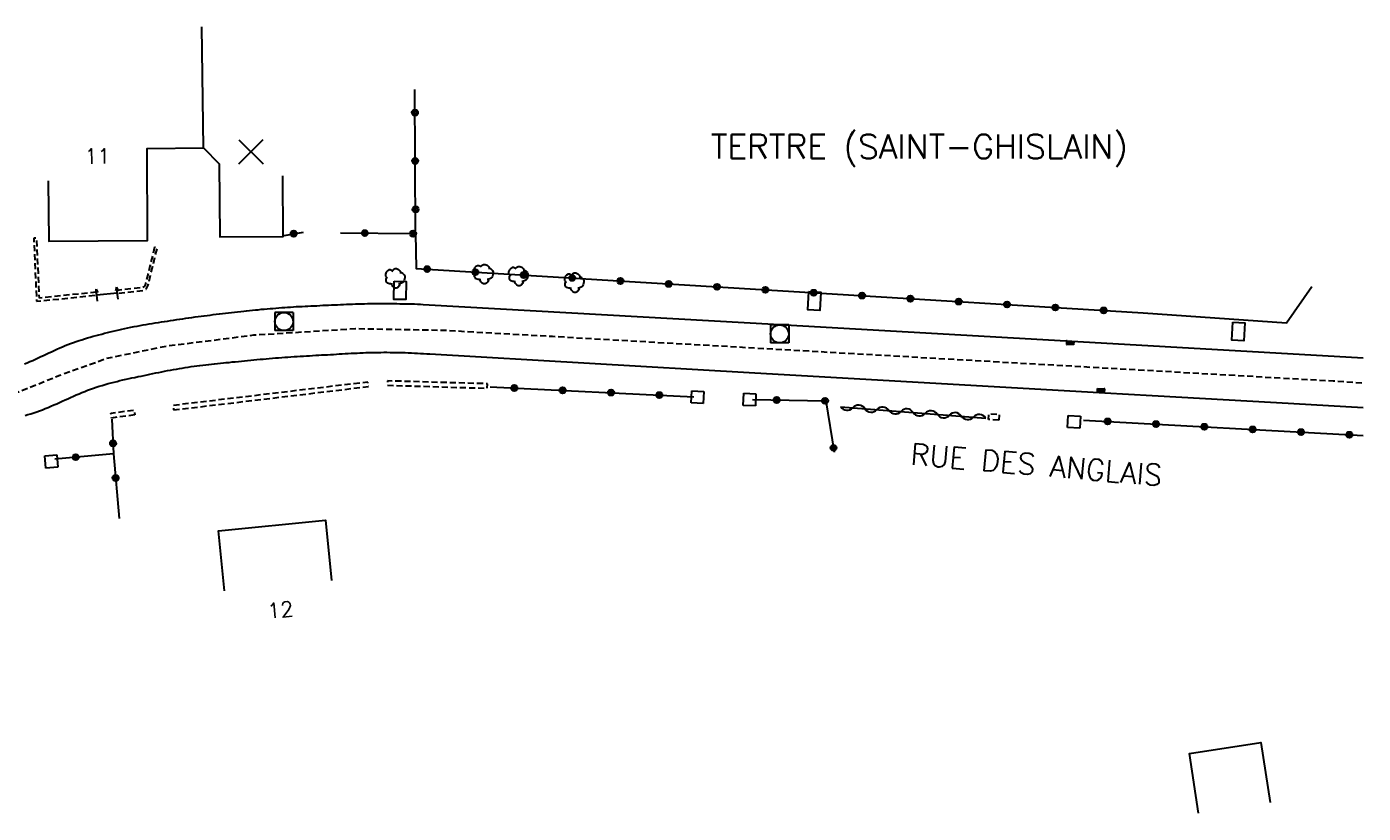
# Model space of a CAD drawing. Header units: millimetres. Extents: x 107000 to 108000, y 126999 to 128000.
# Drawn here: x 107889.6 to 108000, y 127458.3 to 127523.2 of the extents above; entities that cross this region are included whole.
import ezdxf
from ezdxf.enums import TextEntityAlignment as Align

# ---------------------------------------------------------------- set-up
doc = ezdxf.new("R2010")
doc.units = ezdxf.units.MM
doc.linetypes.add('DASHED', pattern=[0.75, 0.5, -0.25])
doc.layers.get('0').update_dxf_attribs({"linetype": 'CONTINUOUS'})
for name, color, linetype in [('W0001', 6, 'DASHED'), ('W0008', 7, 'CONTINUOUS'), ('W0100', 7, 'CONTINUOUS'), ('W0105', 7, 'CONTINUOUS'), ('W0112', 1, 'DASHED'), ('W0300', 7, 'CONTINUOUS'), ('W0302', 3, 'CONTINUOUS'), ('W0310', 3, 'CONTINUOUS'), ('W0322', 7, 'CONTINUOUS'), ('W0400', 7, 'CONTINUOUS'), ('W0420', 7, 'CONTINUOUS'), ('W0980', 7, 'CONTINUOUS'), ('W0989', 7, 'CONTINUOUS'), ('W0991', 7, 'CONTINUOUS'), ('W1102', 7, 'CONTINUOUS'), ('W1471', 7, 'CONTINUOUS')]:
    doc.layers.add(name, color=color, linetype=linetype)
doc.styles.get("Standard").update_dxf_attribs({"font": 'romans.shx', "width": 0.85})

# ---------------------------------------------------------------- blocks, each defined once
blk = doc.blocks.new('t322o')
at = {"color": 0, "linetype": 'Continuous'}
for radius in [0.25, 0.15]:
    blk.add_circle((0, 0), radius, dxfattribs=at)
blk = doc.blocks.new('t310o')
at = {"color": 0, "linetype": 'Continuous'}
for centre, start, end in [((-0.5, 0.38), 216.8699, 323.1304), ((0.5, -0.37), 36.8699, 143.1303)]:
    blk.add_arc(centre, 0.625, start, end, dxfattribs=at)
blk = doc.blocks.new('t991o')
at = {"color": 0, "linetype": 'Continuous'}
for p, q in [((-1, 1), (1, -1)), ((-1, -1), (1, 1))]:
    blk.add_line(p, q, dxfattribs=at)
blk = doc.blocks.new('T420')
for p, q in [((0.75, 0.75), (-0.75, 0.75)), ((-0.75, 0.75), (-0.75, -0.75)), ((0.75, 0.75), (0.75, -0.75)), ((0.75, -0.75), (-0.75, -0.75))]:
    blk.add_line(p, q)
blk.add_ellipse((0, 0), major_axis=(-0.53, 0.53), ratio=1, start_param=3.926991, end_param=10.210176)
blk = doc.blocks.new('t112o')
at = {"color": 0, "linetype": 'Continuous'}
for p, q in [((-0.5, 0.5), (0.5, 0.5)), ((-0.5, -0.5), (-0.5, 0.5)), ((0.5, 0.5), (0.5, -0.5)), ((0.5, -0.5), (-0.5, -0.5))]:
    blk.add_line(p, q, dxfattribs=at)
blk = doc.blocks.new('t105o')
for p, q in [((-0.5, 0), (0.5, 0)), ((0.5, 0), (0.2, 0.1)), ((0.5, 0), (0.2, -0.1))]:
    blk.add_line(p, q)
blk = doc.blocks.new('T1471')
at = {"color": 0, "linetype": 'Continuous', "flags": 128}
blk.add_lwpolyline([(-0.75, -0.5), (-0.75, 0.5), (0.75, 0.5), (0.75, -0.5), (-0.75, -0.5)], dxfattribs=at)
blk = doc.blocks.new('T300')
for p, q in [((-0.8, 0.51), (-0.86, 0.34)), ((-0.86, 0.34), (-0.86, 0.17)), ((-0.86, 0.17), (-0.74, 0.06)), ((-0.69, 0.63), (-0.8, 0.51)), ((-0.8, -0.06), (-0.74, 0.06)), ((-0.74, 0.06), (-0.69, 0.11)), ((-0.57, 0.69), (-0.69, 0.63)), ((-0.46, 0.69), (-0.57, 0.69)), ((-0.29, 0.63), (-0.46, 0.69)), ((-0.29, 0.63), (-0.17, 0.74)), ((-0.23, 0.57), (-0.29, 0.63)), ((-0.17, 0.74), (-0.06, 0.8)), ((-0.06, 0.8), (0.06, 0.8)), ((0.06, 0.8), (0.23, 0.74)), ((0.23, 0.74), (0.34, 0.63)), ((0.34, 0.63), (0.4, 0.51)), ((0.46, 0.46), (0.34, 0.46)), ((0.4, 0.51), (0.4, 0.46)), ((0.57, 0.4), (0.46, 0.46)), ((0.57, 0.4), (0.69, 0.29)), ((0.69, 0.29), (0.74, 0.17)), ((0.74, 0.06), (0.69, -0.17)), ((0.74, 0.17), (0.74, 0.06)), ((-0.8, -0.17), (-0.8, -0.06)), ((-0.8, -0.23), (-0.8, -0.17)), ((-0.74, -0.34), (-0.8, -0.23)), ((-0.69, -0.4), (-0.74, -0.34)), ((-0.51, -0.46), (-0.69, -0.4)), ((-0.4, -0.46), (-0.51, -0.46)), ((-0.4, -0.46), (-0.34, -0.46)), ((-0.34, -0.46), (-0.34, -0.4)), ((-0.34, -0.51), (-0.34, -0.46)), ((-0.29, -0.63), (-0.34, -0.51)), ((-0.17, -0.74), (-0.29, -0.63)), ((-0.06, -0.8), (-0.17, -0.74)), ((0.06, -0.8), (-0.06, -0.8)), ((0.17, -0.74), (0.06, -0.8)), ((0.23, -0.69), (0.17, -0.74)), ((0.29, -0.46), (0.23, -0.46)), ((0.29, -0.63), (0.23, -0.69)), ((0.46, -0.4), (0.29, -0.46)), ((0.34, -0.51), (0.29, -0.63)), ((0.34, -0.51), (0.34, -0.46)), ((0.57, -0.34), (0.46, -0.4)), ((0.63, -0.29), (0.57, -0.34)), ((0.69, -0.17), (0.63, -0.29))]:
    blk.add_line(p, q)
blk = doc.blocks.new('T400')
for p, q in [((-0.15, 0.3), (0.15, 0.3)), ((-0.15, -0.25), (-0.15, 0.3)), ((-0.15, 0.15), (0.15, 0.15)), ((-0.15, 0), (0.15, 0)), ((0.15, 0.3), (0.15, -0.25)), ((-0.15, -0.15), (0.15, -0.15)), ((-0.15, -0.25), (-0.15, -0.3)), ((-0.15, -0.3), (0.15, -0.3)), ((0.15, -0.3), (0.15, -0.25))]:
    blk.add_line(p, q)

msp = doc.modelspace()

# ---------------------------------------------------------------- linework, layer by layer
at = {"layer": 'W0001', "flags": 128}
msp.add_lwpolyline([(107772.31, 127511.27), (107780.36, 127507.08), (107785.39, 127505.24), (107789.32, 127504.64), (107810.98, 127502.4), (107815.82, 127502.03), (107819.73, 127501.99), (107826.04, 127502.98), (107827.23, 127501.46), (107831.88, 127497.53), (107838.02, 127494.41), (107843.41, 127492.38), (107849.71, 127490.59), (107855.22, 127490), (107862.47, 127490.29), (107881.91, 127491.94), (107885.53, 127492.29), (107888.76, 127493.01), (107892.31, 127494.44), (107896.2, 127495.84), (107901.11, 127496.85), (107908.35, 127497.76), (107916.75, 127498.29), (107924.01, 127498.16), (107933.01, 127497.65), (107997.5, 127493.97), (108000, 127493.81)], dxfattribs=at)
at = {"layer": 'W0008', "flags": 128}
for points in [[(107889.39, 127495.37), (107889.62, 127495.47), (107889.84, 127495.56), (107890.07, 127495.66), (107890.29, 127495.76), (107890.51, 127495.86), (107890.74, 127495.97), (107890.96, 127496.07), (107891.18, 127496.18), (107891.4, 127496.28), (107891.62, 127496.38), (107891.85, 127496.49), (107892.07, 127496.59), (107892.3, 127496.69), (107892.52, 127496.78), (107892.75, 127496.88), (107892.98, 127496.97), (107893.2, 127497.06), (107893.44, 127497.14), (107893.67, 127497.22), (107893.9, 127497.3), (107894.13, 127497.37), (107894.36, 127497.45), (107894.6, 127497.52), (107894.83, 127497.59), (107895.07, 127497.65), (107895.3, 127497.72), (107895.54, 127497.78), (107895.77, 127497.84), (107896.01, 127497.9), (107896.25, 127497.96), (107896.48, 127498.02), (107896.72, 127498.08), (107896.96, 127498.13), (107897.2, 127498.19), (107897.43, 127498.24), (107897.68, 127498.3), (107897.93, 127498.35), (107898.18, 127498.4), (107898.44, 127498.45), (107898.69, 127498.5), (107898.94, 127498.54), (107899.19, 127498.59), (107899.44, 127498.63), (107899.69, 127498.68), (107899.95, 127498.72), (107900.2, 127498.76), (107900.45, 127498.8), (107900.7, 127498.84), (107900.96, 127498.88), (107901.21, 127498.91), (107901.46, 127498.95), (107901.71, 127498.99), (107901.97, 127499.03), (107902.22, 127499.07), (107902.47, 127499.1), (107902.72, 127499.14), (107902.97, 127499.18), (107903.22, 127499.21), (107903.48, 127499.25), (107903.73, 127499.28), (107903.98, 127499.31), (107904.23, 127499.35), (107904.48, 127499.38), (107904.73, 127499.41), (107904.99, 127499.44), (107905.24, 127499.47), (107905.49, 127499.51), (107905.74, 127499.54), (107905.99, 127499.57), (107906.25, 127499.59), (107906.5, 127499.62), (107906.75, 127499.65), (107907, 127499.68), (107907.26, 127499.71), (107907.5, 127499.73), (107907.74, 127499.76), (107907.98, 127499.78), (107908.23, 127499.81), (107908.47, 127499.83), (107908.71, 127499.85), (107908.95, 127499.88), (107909.2, 127499.9), (107909.44, 127499.92), (107909.68, 127499.94), (107909.92, 127499.96), (107910.17, 127499.98), (107910.41, 127500), (107910.65, 127500.02), (107910.9, 127500.03), (107911.13, 127500.05), (107911.37, 127500.07), (107911.61, 127500.08), (107911.85, 127500.1), (107912.09, 127500.11), (107912.33, 127500.12), (107912.57, 127500.13), (107912.81, 127500.14), (107913.05, 127500.16), (107913.3, 127500.17), (107913.54, 127500.18), (107913.79, 127500.19), (107914.03, 127500.21), (107914.28, 127500.22), (107914.52, 127500.23), (107914.77, 127500.24), (107915.02, 127500.25), (107915.26, 127500.26), (107915.51, 127500.28), (107915.75, 127500.29), (107916, 127500.3), (107916.24, 127500.3), (107916.49, 127500.31), (107916.73, 127500.32), (107916.98, 127500.33), (107917.22, 127500.34), (107917.47, 127500.34), (107917.72, 127500.35), (107917.96, 127500.35), (107918.2, 127500.35), (107918.45, 127500.35), (107918.69, 127500.36), (107918.93, 127500.36), (107919.18, 127500.36), (107919.42, 127500.36), (107919.66, 127500.35), (107919.91, 127500.35), (107920.15, 127500.35), (107920.39, 127500.34), (107920.64, 127500.34), (107920.88, 127500.34), (107921.12, 127500.33), (107921.37, 127500.32), (107921.61, 127500.32), (107921.85, 127500.31), (107922.1, 127500.3), (107922.34, 127500.29), (107949.34, 127498.77), (107975.45, 127497.29), (108000, 127495.88)], [(107889.44, 127491.1), (107889.68, 127491.18), (107889.92, 127491.26), (107890.16, 127491.34), (107890.4, 127491.42), (107890.64, 127491.5), (107890.87, 127491.59), (107891.11, 127491.69), (107891.35, 127491.78), (107891.58, 127491.88), (107891.81, 127491.98), (107892.05, 127492.08), (107892.28, 127492.19), (107892.51, 127492.29), (107892.74, 127492.4), (107892.97, 127492.5), (107893.2, 127492.6), (107893.43, 127492.71), (107893.67, 127492.81), (107893.9, 127492.91), (107894.13, 127493.01), (107894.37, 127493.1), (107894.61, 127493.2), (107894.84, 127493.29), (107895.08, 127493.37), (107895.32, 127493.45), (107895.57, 127493.53), (107895.81, 127493.6), (107896.05, 127493.67), (107896.3, 127493.74), (107896.54, 127493.81), (107896.79, 127493.87), (107897.04, 127493.93), (107897.28, 127493.99), (107897.53, 127494.05), (107897.78, 127494.1), (107898.03, 127494.16), (107898.27, 127494.21), (107898.52, 127494.26), (107898.77, 127494.32), (107899.02, 127494.37), (107899.27, 127494.42), (107899.52, 127494.47), (107899.76, 127494.53), (107900, 127494.58), (107900.24, 127494.63), (107900.48, 127494.67), (107900.73, 127494.72), (107900.97, 127494.77), (107901.21, 127494.82), (107901.46, 127494.86), (107901.7, 127494.91), (107901.94, 127494.95), (107902.19, 127494.99), (107902.43, 127495.03), (107902.67, 127495.07), (107902.92, 127495.11), (107903.16, 127495.15), (107903.4, 127495.18), (107903.64, 127495.21), (107903.88, 127495.25), (107904.13, 127495.27), (107904.37, 127495.3), (107904.61, 127495.33), (107904.85, 127495.35), (107905.09, 127495.38), (107905.33, 127495.4), (107905.58, 127495.43), (107905.82, 127495.45), (107906.06, 127495.48), (107906.3, 127495.5), (107906.56, 127495.53), (107906.81, 127495.55), (107907.07, 127495.58), (107907.32, 127495.6), (107907.58, 127495.63), (107907.83, 127495.65), (107908.09, 127495.68), (107908.34, 127495.7), (107908.6, 127495.73), (107908.85, 127495.75), (107909.11, 127495.77), (107909.36, 127495.8), (107909.62, 127495.82), (107909.87, 127495.84), (107910.13, 127495.86), (107910.38, 127495.88), (107910.64, 127495.91), (107910.89, 127495.93), (107911.15, 127495.94), (107911.4, 127495.96), (107911.66, 127495.98), (107911.92, 127495.99), (107912.17, 127496.01), (107912.43, 127496.02), (107912.68, 127496.04), (107912.94, 127496.05), (107913.2, 127496.07), (107913.45, 127496.08), (107913.7, 127496.09), (107913.94, 127496.11), (107914.18, 127496.12), (107914.43, 127496.13), (107914.67, 127496.15), (107914.92, 127496.16), (107915.16, 127496.18), (107915.4, 127496.19), (107915.65, 127496.21), (107915.89, 127496.22), (107916.14, 127496.23), (107916.38, 127496.25), (107916.63, 127496.26), (107916.87, 127496.27), (107917.11, 127496.28), (107917.36, 127496.29), (107917.6, 127496.3), (107917.85, 127496.31), (107918.09, 127496.31), (107918.34, 127496.32), (107918.58, 127496.32), (107918.83, 127496.32), (107919.08, 127496.33), (107919.33, 127496.33), (107919.59, 127496.32), (107919.84, 127496.32), (107920.09, 127496.32), (107920.34, 127496.31), (107920.6, 127496.31), (107920.85, 127496.3), (107921.1, 127496.29), (107921.36, 127496.28), (107921.61, 127496.27), (107921.86, 127496.26), (107922.11, 127496.24), (107922.37, 127496.23), (107922.62, 127496.21), (107922.87, 127496.19), (107949.25, 127494.65), (107978.66, 127492.99), (107982.55, 127492.77), (107992.82, 127492.18), (108000, 127491.77)]]:
    msp.add_lwpolyline(points, dxfattribs=at)
at = {"layer": 'W0100', "flags": 128}
for points in [[(107891.36, 127510.5), (107891.4, 127505.5), (107899.55, 127505.57), (107899.54, 127513.16), (107904.17, 127513.22), (107905.47, 127511.89), (107905.53, 127505.88), (107910.75, 127505.9), (107910.73, 127510.9)], [(107897.05, 127501.22), (107895.37, 127501.05)], [(107905.91, 127476.62), (107905.43, 127481.59), (107914.26, 127482.46), (107914.75, 127477.48)], [(107986.38, 127458.26), (107985.63, 127463.2), (107991.55, 127464.1), (107992.3, 127459.15)]]:
    msp.add_lwpolyline(points, dxfattribs=at)
at = {"layer": 'W0112', "flags": 128}
for points in [[(107895.34, 127501.3), (107890.63, 127500.81), (107890.4, 127505.76), (107890.16, 127505.75), (107890.39, 127500.54), (107895.36, 127501.05)], [(107900.14, 127505.01), (107899.37, 127501.91), (107899.28, 127501.73), (107899.15, 127501.68), (107897.05, 127501.44), (107897.07, 127501.21), (107899.21, 127501.45), (107899.44, 127501.55), (107899.59, 127501.83), (107900.36, 127504.95)], [(107901.71, 127491.57), (107917.8, 127493.5), (107917.75, 127493.87), (107901.66, 127491.94)], [(107919.37, 127493.61), (107927.63, 127493.36), (107927.64, 127493.73), (107919.38, 127493.97)], [(107898.51, 127491.16), (107896.58, 127490.9), (107896.53, 127491.31), (107898.45, 127491.57)], [(107969.9, 127490.73), (107969.03, 127490.79), (107969.06, 127491.26), (107969.93, 127491.2)]]:
    msp.add_lwpolyline(points, close=True, dxfattribs=at)
at = {"layer": 'W0302', "flags": 128}
msp.add_lwpolyline([(107981.81, 127499.59), (107981.81, 127499.59), (107993.66, 127498.77), (107995.74, 127501.77)], dxfattribs=at)
at = {"layer": 'W0310', "flags": 128}
msp.add_lwpolyline([(107956.82, 127491.82), (107968.82, 127490.9)], dxfattribs=at)
at = {"layer": 'W0322', "flags": 128}
for points in [[(107921.71, 127506.13), (107921.63, 127518.04)], [(107910.85, 127505.99), (107912.43, 127506.26)], [(107915.51, 127506.21), (107921.71, 127506.13), (107921.74, 127503.25), (107953.87, 127501.29), (107981.81, 127499.59)], [(107927.86, 127493.48), (107944.69, 127492.66)], [(107949.54, 127492.43), (107955.6, 127492.32), (107956.29, 127488.08)], [(107896.61, 127490.81), (107896.75, 127487.94), (107891.9, 127487.51)], [(107976.88, 127490.72), (108000, 127489.46)], [(107896.75, 127487.94), (107897.21, 127482.59)]]:
    msp.add_lwpolyline(points, dxfattribs=at)
at = {"layer": 'W1102', "flags": 128}
msp.add_lwpolyline([(107904.17, 127513.22), (107904.04, 127523.22)], dxfattribs=at)

# ---------------------------------------------------------------- block references
at = {"layer": 'W0105'}
for p, rotation in [((107895.37, 127501.05), 97.36984079651663), ((107897.05, 127501.22), 97.74431217936412)]:
    msp.add_blockref('t105o', p, dxfattribs=dict(at, rotation=rotation))
at = {"layer": 'W0112'}
for p, rotation in [((107944.99, 127492.62), 357.3411161692368), ((107949.3, 127492.42), 177.3411161694298), ((107976.1, 127490.58), 356.6661686485035), ((107891.62, 127487.31), 184.7402757086627)]:
    msp.add_blockref('t112o', p, dxfattribs=dict(at, rotation=rotation))
at = {"layer": 'W0300'}
for p in [(107920.07, 127502.44), (107927.38, 127502.79), (107930.25, 127502.63), (107934.87, 127502.08)]:
    msp.add_blockref('T300', p, dxfattribs=at)
at = {"layer": 'W0310', "rotation": 355.5860884926956}
for p in [(107957.82, 127491.75), (107959.82, 127491.59), (107961.81, 127491.44), (107963.8, 127491.28), (107965.8, 127491.13), (107967.79, 127490.98)]:
    msp.add_blockref('t310o', p, dxfattribs=at)
at = {"layer": 'W0322'}
for p, rotation in [((107921.65, 127516.13), 90.35835808603103), ((107921.67, 127512.13), 90.35835808603103), ((107921.7, 127508.13), 90.35835808603103), ((107917.51, 127506.18), 359.2868386948526), ((107921.5, 127506.13), 359.2868386948526), ((107922.66, 127503.2), 356.510215849052), ((107926.65, 127502.95), 356.510215849052), ((107930.64, 127502.71), 356.510215849052), ((107934.64, 127502.47), 356.510215849052), ((107938.63, 127502.22), 356.510215849052), ((107942.62, 127501.98), 356.510215849052), ((107946.61, 127501.74), 356.510215849052), ((107950.61, 127501.49), 356.510215849052), ((107954.6, 127501.25), 356.515497754186), ((107958.59, 127501.01), 356.515497754186), ((107962.58, 127500.76), 356.515497754186), ((107966.58, 127500.52), 356.515497754186), ((107970.57, 127500.28), 356.515497754186), ((107974.56, 127500.03), 356.515497754186), ((107978.56, 127499.79), 356.515497754186), ((107929.86, 127493.38), 357.2153012524172), ((107933.85, 127493.19), 357.2153012524172), ((107937.85, 127493), 357.2153012524172), ((107941.84, 127492.8), 357.2153012524172), ((107951.54, 127492.39), 358.8884199906838), ((107955.53, 127492.32), 358.8884199906838), ((107978.88, 127490.62), 356.8723607480889), ((107982.88, 127490.4), 356.8723607480889), ((107986.87, 127490.18), 356.8723607480889), ((107990.86, 127489.96), 356.8723607480889), ((107994.86, 127489.74), 356.8723607480889), ((107998.85, 127489.52), 356.8723607480889), ((107896.71, 127488.81), 272.6352727670938), ((107956.23, 127488.44), 279.1864946275788), ((107893.63, 127487.67), 185.0482882421547), ((107896.92, 127485.95), 274.8680103393552)]:
    msp.add_blockref('t322o', p, dxfattribs=dict(at, rotation=rotation))
msp.add_blockref('t322o', (107911.64, 127506.13), dxfattribs=at)
at = {"layer": 'W0400'}
for p, rotation in [((107975.78, 127497.1), 266.7042039148247), ((107978.34, 127493.17), 86.77875003656021)]:
    msp.add_blockref('T400', p, dxfattribs=dict(at, rotation=rotation))
at = {"layer": 'W0420'}
for p in [(107910.83, 127498.87), (107951.78, 127497.85)]:
    msp.add_blockref('T420', p, dxfattribs=at)
at = {"layer": 'W0991', "rotation": 0.200884881471112}
msp.add_blockref('t991o', (107908.11, 127512.89), dxfattribs=at)
at = {"layer": 'W1471'}
for p, rotation in [((107920.41, 127501.44), 269.2259480088123), ((107954.64, 127500.57), 266.7515913701002), ((107989.68, 127498.05), 266.7042039164893)]:
    msp.add_blockref('T1471', p, dxfattribs=dict(at, rotation=rotation))

# ---------------------------------------------------------------- texts
at = {"layer": 'W0980'}
msp.add_text('TERTRE (SAINT-GHISLAIN)', height=2, dxfattribs=at).set_placement((107963.32, 127513.18), align=Align.MIDDLE)
at = {"layer": 'W0989'}
msp.add_text('RUE DES ANGLAIS', height=1.75, rotation=355.0879, dxfattribs=at).set_placement((107972.99, 127487.05), align=Align.MIDDLE)
at = {"layer": 'W0991'}
for s, rotation, p in [('11', 0.4899, (107895.42, 127512.53)), ('12', 5.6028, (107910.53, 127475.06))]:
    msp.add_text(s, height=1.25, rotation=rotation, dxfattribs=at).set_placement(p, align=Align.MIDDLE)

doc.saveas('drawing.dxf')
